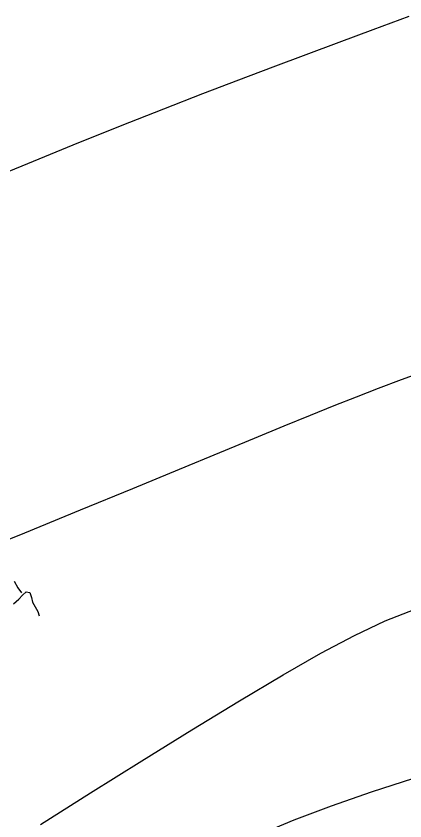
# Model space of a CAD drawing. Header units: millimetres. Extents: x 524954 to 526204, y 9523489 to 9524010.
# Drawn here: x 526085.58 to 526091.63, y 9523826.18 to 9523838.7 of the extents above; entities that cross this region are included whole.
import ezdxf

# ---------------------------------------------------------------- set-up
doc = ezdxf.new("R2010")
doc.units = ezdxf.units.MM
doc.linetypes.add('ACAD_ISO12W100', pattern=[21, 12, -3, 0, -3, 0, -3])
for name, color, linetype in [('Arbre', 34, 'ACAD_ISO12W100'), ('CN_01_00', 3, 'Continuous'), ('CN_02_00', 4, 'Continuous'), ('CN_10_00', 1, 'Continuous')]:
    doc.layers.add(name, color=color, linetype=linetype)

# ---------------------------------------------------------------- blocks, each defined once
blk = doc.blocks.new('v088')
at = {"color": 3, "linetype": 'Continuous'}
for p, q in [((3.116, 5.88), (3.173, 5.777)), ((3.173, 5.777), (3.231, 5.703)), ((3.189, 5.603), (3.247, 5.665)), ((3.247, 5.665), (3.304, 5.719)), ((3.304, 5.719), (3.358, 5.707)), ((3.358, 5.707), (3.385, 5.627)), ((3.108, 5.53), (3.189, 5.603)), ((3.385, 5.627), (3.4, 5.557)), ((3.4, 5.557), (3.485, 5.411)), ((3.485, 5.411), (3.508, 5.342))]:
    blk.add_line(p, q, dxfattribs=at)

msp = doc.modelspace()

# ---------------------------------------------------------------- linework, layer by layer
at = {"layer": 'CN_01_00', "flags": 128}
for points, elevation in [([(526084.843, 9523836.032), (526085.669, 9523836.372), (526086.463, 9523836.695), (526087.203, 9523836.992), (526087.873, 9523837.257), (526088.481, 9523837.493), (526089.044, 9523837.708), (526089.575, 9523837.908), (526090.091, 9523838.1), (526090.605, 9523838.291), (526091.133, 9523838.488), (526091.691, 9523838.699)], 303), ([(526085.956, 9523826.128), (526086.736, 9523826.621), (526087.531, 9523827.118), (526088.313, 9523827.602), (526089.055, 9523828.054), (526089.73, 9523828.455), (526090.32, 9523828.791), (526090.841, 9523829.068), (526091.321, 9523829.293), (526091.787, 9523829.477)], 301)]:
    msp.add_lwpolyline(points, dxfattribs=dict(at, elevation=elevation))
at = {"layer": 'CN_02_00', "elevation": 302, "flags": 128}
msp.add_lwpolyline([(526084.815, 9523830.307), (526085.714, 9523830.666), (526086.581, 9523831.019), (526087.392, 9523831.352), (526088.121, 9523831.654), (526088.749, 9523831.914), (526089.285, 9523832.137), (526089.748, 9523832.327), (526090.155, 9523832.494), (526090.524, 9523832.642), (526090.872, 9523832.779), (526091.217, 9523832.912), (526091.575, 9523833.047), (526091.963, 9523833.189)], dxfattribs=at)
at = {"layer": 'CN_10_00', "elevation": 300, "flags": 128}
msp.add_lwpolyline([(526089.356, 9523825.972), (526089.902, 9523826.199), (526090.485, 9523826.421), (526091.106, 9523826.637), (526091.767, 9523826.847)], dxfattribs=at)

# ---------------------------------------------------------------- block references
at = {"layer": 'Arbre'}
msp.add_blockref('v088', (526082.43, 9523824.03, -271.76), dxfattribs=at)

doc.saveas('drawing.dxf')
